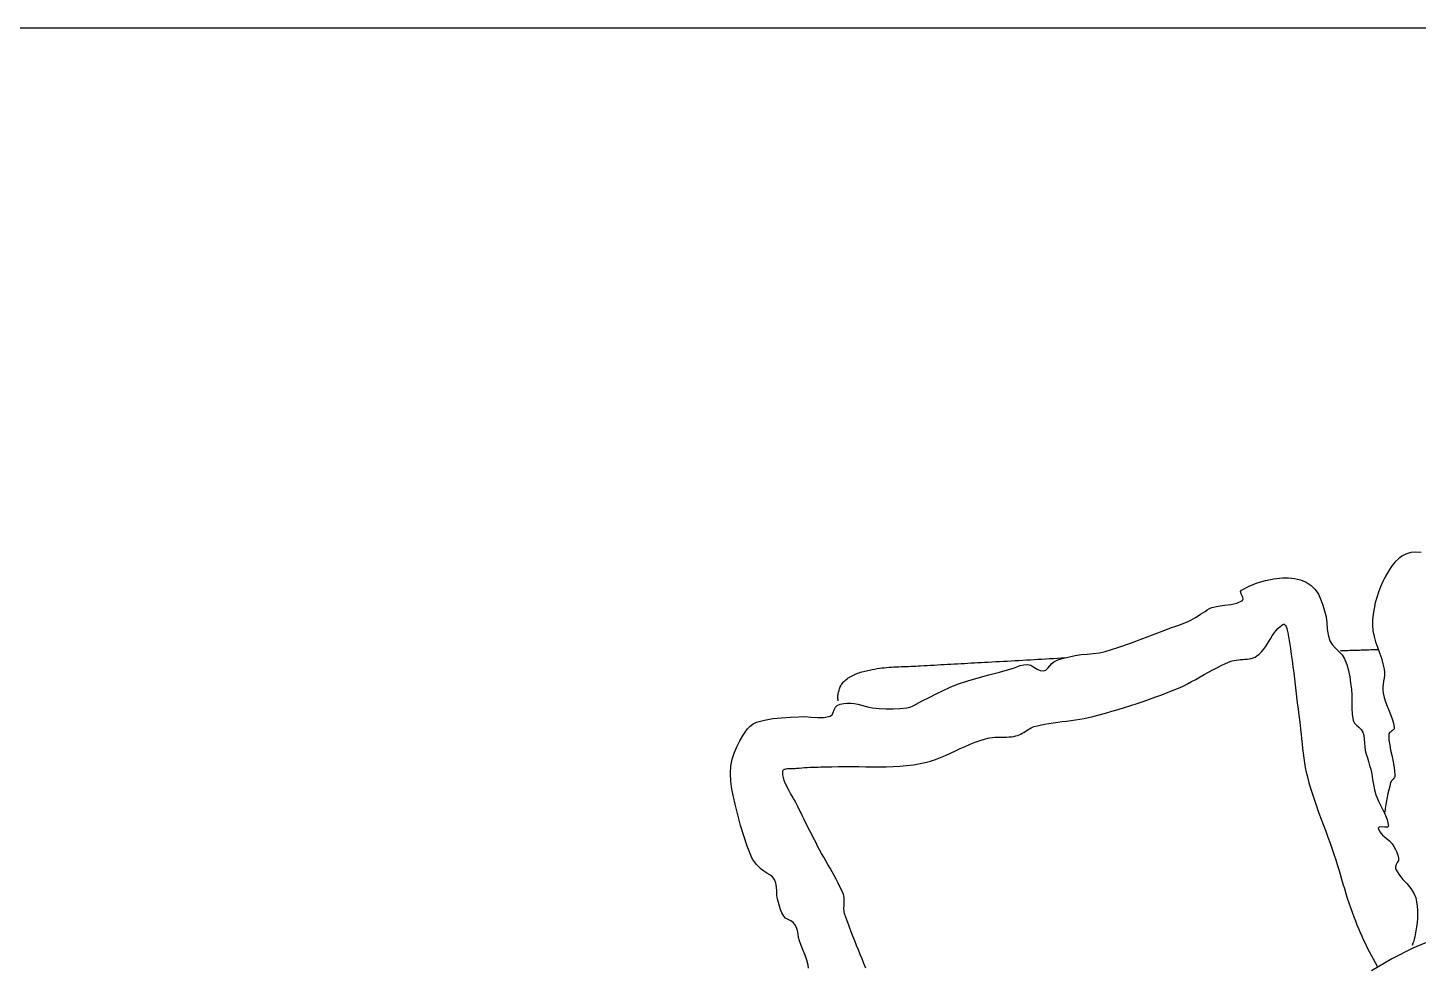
# Model space of a CAD drawing. Header units: inches. Extents: x 8.1 to 50.6, y 12.7 to 37.5.
# Drawn here: x 43.475 to 45.18, y 28.678 to 29.83 of the extents above; entities that cross this region are included whole.
import ezdxf

# ---------------------------------------------------------------- set-up
doc = ezdxf.new("R2010")
doc.units = ezdxf.units.IN
doc.header["$MEASUREMENT"] = 0
doc.layers.add('02', color=2, linetype='Continuous')
doc.layers.add('1', color=1, linetype='Continuous')

msp = doc.modelspace()

# ---------------------------------------------------------------- linework, layer by layer
at = {"layer": '02'}
for p, q in [((45.1654, 29.1846), (45.1605, 29.1821)), ((45.1714, 29.1863), (45.1654, 29.1846)), ((45.1776, 29.1869), (45.1714, 29.1863)), ((45.184, 29.1865), (45.1776, 29.1869)), ((45.1485, 29.1706), (45.1452, 29.1658)), ((45.1521, 29.1749), (45.1485, 29.1706)), ((45.1561, 29.1788), (45.1521, 29.1749)), ((45.1605, 29.1821), (45.1561, 29.1788)), ((44.9729, 29.1453), (44.9828, 29.1491)), ((44.9828, 29.1491), (44.993, 29.1521)), ((44.993, 29.1521), (45.0034, 29.1542)), ((45.0034, 29.1542), (45.0139, 29.1553)), ((45.0139, 29.1553), (45.0213, 29.1554)), ((45.0213, 29.1554), (45.0288, 29.1546)), ((45.0288, 29.1546), (45.0362, 29.1528)), ((45.0362, 29.1528), (45.0431, 29.15)), ((45.0431, 29.15), (45.0493, 29.1461)), ((45.1371, 29.1508), (45.1343, 29.1444)), ((45.1395, 29.1558), (45.1371, 29.1508)), ((45.1422, 29.1609), (45.1395, 29.1558)), ((45.1452, 29.1658), (45.1422, 29.1609)), ((44.9625, 29.1385), (44.9635, 29.1405)), ((44.9634, 29.1356), (44.9625, 29.1385)), ((44.9649, 29.1324), (44.9634, 29.1356)), ((44.9635, 29.1405), (44.9729, 29.1453)), ((44.9658, 29.1295), (44.9649, 29.1324)), ((45.0493, 29.1461), (45.0542, 29.1412)), ((45.0542, 29.1412), (45.0579, 29.1352)), ((45.0579, 29.1352), (45.0609, 29.1286)), ((45.1317, 29.138), (45.1295, 29.1314)), ((45.1343, 29.1444), (45.1317, 29.138)), ((44.9189, 29.1143), (44.9216, 29.1162)), ((44.9216, 29.1162), (44.9244, 29.1178)), ((44.9244, 29.1178), (44.9274, 29.119)), ((44.9274, 29.119), (44.9349, 29.1208)), ((44.9349, 29.1208), (44.9426, 29.1218)), ((44.9426, 29.1218), (44.9504, 29.1228)), ((44.9504, 29.1228), (44.9579, 29.1245)), ((44.9579, 29.1245), (44.9648, 29.1275)), ((44.9648, 29.1275), (44.9658, 29.1295)), ((45.0609, 29.1286), (45.0634, 29.1217)), ((45.0634, 29.1217), (45.0656, 29.1149)), ((45.0656, 29.1149), (45.0673, 29.1077)), ((45.1262, 29.1178), (45.1251, 29.111)), ((45.1277, 29.1246), (45.1262, 29.1178)), ((45.1295, 29.1314), (45.1277, 29.1246)), ((44.883, 29.0961), (44.8881, 29.0978)), ((44.8881, 29.0978), (44.8931, 29.0997)), ((44.8931, 29.0997), (44.8981, 29.1017)), ((44.8981, 29.1017), (44.9013, 29.1033)), ((44.9013, 29.1033), (44.9044, 29.1051)), ((44.9044, 29.1051), (44.9074, 29.1069)), ((44.9074, 29.1069), (44.9105, 29.1088)), ((44.9105, 29.1088), (44.9135, 29.1107)), ((44.9135, 29.1107), (44.9162, 29.1124)), ((44.9162, 29.1124), (44.9189, 29.1143)), ((45.0112, 29.0958), (45.0143, 29.098)), ((45.0143, 29.098), (45.0153, 29.0984)), ((45.0153, 29.0984), (45.0161, 29.0984)), ((45.0161, 29.0984), (45.0169, 29.0979)), ((45.0169, 29.0979), (45.0176, 29.0971)), ((45.0673, 29.1077), (45.0682, 29.1002)), ((45.0682, 29.1002), (45.0688, 29.0928)), ((45.1245, 29.1041), (45.1243, 29.0972)), ((45.1251, 29.111), (45.1245, 29.1041)), ((44.8273, 29.0754), (44.8424, 29.0811)), ((44.8424, 29.0811), (44.8576, 29.0869)), ((44.8576, 29.0869), (44.8727, 29.0926)), ((44.8727, 29.0926), (44.8778, 29.0944)), ((44.8778, 29.0944), (44.883, 29.0961)), ((44.9972, 29.0774), (44.9993, 29.0808)), ((44.9993, 29.0808), (45.0014, 29.0841)), ((45.0014, 29.0841), (45.0035, 29.0873)), ((45.0035, 29.0873), (45.0059, 29.0904)), ((45.0059, 29.0904), (45.0084, 29.0933)), ((45.0084, 29.0933), (45.0112, 29.0958)), ((45.0176, 29.0971), (45.0183, 29.0959)), ((45.0183, 29.0959), (45.0188, 29.0946)), ((45.0188, 29.0946), (45.0193, 29.0931)), ((45.0193, 29.0931), (45.0197, 29.0914)), ((45.0197, 29.0914), (45.0201, 29.0898)), ((45.0201, 29.0898), (45.0204, 29.0881)), ((45.0204, 29.0881), (45.0207, 29.0865)), ((45.0207, 29.0865), (45.0209, 29.085)), ((45.0209, 29.085), (45.0212, 29.0836)), ((45.0212, 29.0836), (45.0224, 29.0762)), ((45.0688, 29.0928), (45.0699, 29.0854)), ((45.0699, 29.0854), (45.072, 29.0783)), ((45.1243, 29.0972), (45.1249, 29.0903)), ((45.1249, 29.0903), (45.1263, 29.0835)), ((45.1263, 29.0835), (45.1282, 29.0768)), ((44.7893, 29.0635), (44.7965, 29.0651)), ((44.7965, 29.0651), (44.812, 29.0699)), ((44.812, 29.0699), (44.8273, 29.0754)), ((44.9855, 29.062), (44.9882, 29.0647)), ((44.9882, 29.0647), (44.9907, 29.0676)), ((44.9907, 29.0676), (44.993, 29.0708)), ((44.993, 29.0708), (44.9951, 29.074)), ((44.9951, 29.074), (44.9972, 29.0774)), ((45.0224, 29.0762), (45.0236, 29.0688)), ((45.0236, 29.0688), (45.0247, 29.0614)), ((45.072, 29.0783), (45.0749, 29.0735)), ((45.0749, 29.0735), (45.0789, 29.0693)), ((45.0789, 29.0693), (45.0831, 29.0652)), ((45.0831, 29.0652), (45.0871, 29.061)), ((45.0849, 29.0661), (45.0872, 29.0662)), ((45.0872, 29.0662), (45.0895, 29.0663)), ((45.0895, 29.0663), (45.0919, 29.0663)), ((45.0919, 29.0663), (45.0942, 29.0664)), ((45.0942, 29.0664), (45.0965, 29.0665)), ((45.0965, 29.0665), (45.0989, 29.0666)), ((45.0989, 29.0666), (45.1012, 29.0667)), ((45.1012, 29.0667), (45.1036, 29.0668)), ((45.1036, 29.0668), (45.1059, 29.0668)), ((45.1059, 29.0668), (45.1082, 29.0669)), ((45.1082, 29.0669), (45.1106, 29.067)), ((45.1106, 29.067), (45.1129, 29.0671)), ((45.1129, 29.0671), (45.1152, 29.0672)), ((45.1152, 29.0672), (45.1176, 29.0672)), ((45.1176, 29.0672), (45.1199, 29.0673)), ((45.1199, 29.0673), (45.1222, 29.0674)), ((45.1222, 29.0674), (45.1246, 29.0675)), ((45.1246, 29.0675), (45.1269, 29.0676)), ((45.1269, 29.0676), (45.1292, 29.0677)), ((45.1282, 29.0768), (45.1305, 29.0702)), ((45.1292, 29.0677), (45.1316, 29.0677)), ((45.1305, 29.0702), (45.1329, 29.0635)), ((44.5432, 29.0464), (44.5461, 29.0465)), ((44.5461, 29.0465), (44.5491, 29.0466)), ((44.5491, 29.0466), (44.5521, 29.0467)), ((44.5521, 29.0467), (44.5551, 29.0468)), ((44.5551, 29.0468), (44.558, 29.047)), ((44.558, 29.047), (44.561, 29.0471)), ((44.561, 29.0471), (44.564, 29.0472)), ((44.564, 29.0472), (44.5669, 29.0474)), ((44.5669, 29.0474), (44.5699, 29.0475)), ((44.5699, 29.0475), (44.574, 29.0478)), ((44.574, 29.0478), (44.5782, 29.048)), ((44.5782, 29.048), (44.5823, 29.0483)), ((44.5823, 29.0483), (44.5865, 29.0485)), ((44.5865, 29.0485), (44.5906, 29.0488)), ((44.5906, 29.0488), (44.5947, 29.049)), ((44.5947, 29.049), (44.5989, 29.0492)), ((44.5989, 29.0492), (44.603, 29.0494)), ((44.603, 29.0494), (44.6071, 29.0497)), ((44.6071, 29.0497), (44.6113, 29.0499)), ((44.6113, 29.0499), (44.6154, 29.0501)), ((44.6154, 29.0501), (44.6196, 29.0503)), ((44.6196, 29.0503), (44.6237, 29.0505)), ((44.6237, 29.0505), (44.6278, 29.0507)), ((44.6278, 29.0507), (44.632, 29.051)), ((44.632, 29.051), (44.6361, 29.0512)), ((44.6361, 29.0512), (44.6403, 29.0514)), ((44.6403, 29.0514), (44.6444, 29.0516)), ((44.6444, 29.0516), (44.6485, 29.0518)), ((44.6485, 29.0518), (44.6527, 29.0521)), ((44.6527, 29.0521), (44.6574, 29.0523)), ((44.6574, 29.0523), (44.6621, 29.0526)), ((44.6621, 29.0526), (44.6668, 29.0528)), ((44.6668, 29.0528), (44.6715, 29.0531)), ((44.6715, 29.0531), (44.6763, 29.0534)), ((44.6763, 29.0534), (44.681, 29.0536)), ((44.681, 29.0536), (44.6857, 29.0539)), ((44.6857, 29.0539), (44.6904, 29.0542)), ((44.688, 29.0463), (44.6923, 29.0478)), ((44.6904, 29.0542), (44.6951, 29.0544)), ((44.6923, 29.0478), (44.6966, 29.0489)), ((44.6951, 29.0544), (44.6998, 29.0547)), ((44.6966, 29.0489), (44.701, 29.0492)), ((44.6998, 29.0547), (44.7046, 29.055)), ((44.701, 29.0492), (44.7051, 29.0482)), ((44.7046, 29.055), (44.7093, 29.0552)), ((44.7051, 29.0482), (44.709, 29.046)), ((44.7093, 29.0552), (44.714, 29.0555)), ((44.714, 29.0555), (44.7187, 29.0558)), ((44.7187, 29.0558), (44.7234, 29.056)), ((44.7234, 29.056), (44.7281, 29.0563)), ((44.7262, 29.0447), (44.7285, 29.0476)), ((44.7281, 29.0563), (44.7329, 29.0566)), ((44.7285, 29.0476), (44.7308, 29.0504)), ((44.7308, 29.0504), (44.7336, 29.0525)), ((44.7329, 29.0566), (44.7376, 29.0568)), ((44.7336, 29.0525), (44.7385, 29.0547)), ((44.7376, 29.0568), (44.7423, 29.0571)), ((44.7385, 29.0547), (44.7436, 29.0564)), ((44.7423, 29.0571), (44.747, 29.0574)), ((44.7436, 29.0564), (44.7489, 29.0579)), ((44.7489, 29.0579), (44.7542, 29.0591)), ((44.7542, 29.0591), (44.7595, 29.0602)), ((44.7595, 29.0602), (44.7669, 29.0613)), ((44.7669, 29.0613), (44.7744, 29.062)), ((44.7744, 29.062), (44.7818, 29.0626)), ((44.7818, 29.0626), (44.7893, 29.0635)), ((44.9335, 29.0452), (44.9388, 29.0479)), ((44.9388, 29.0479), (44.9441, 29.0504)), ((44.9441, 29.0504), (44.9496, 29.0528)), ((44.9496, 29.0528), (44.952, 29.0536)), ((44.952, 29.0536), (44.9545, 29.0542)), ((44.9545, 29.0542), (44.9571, 29.0546)), ((44.9571, 29.0546), (44.9598, 29.0549)), ((44.9598, 29.0549), (44.9625, 29.0551)), ((44.9625, 29.0551), (44.9652, 29.0553)), ((44.9652, 29.0553), (44.9678, 29.0555)), ((44.9678, 29.0555), (44.9705, 29.0557)), ((44.9705, 29.0557), (44.9731, 29.056)), ((44.9731, 29.056), (44.9756, 29.0566)), ((44.9756, 29.0566), (44.978, 29.0573)), ((44.978, 29.0573), (44.9804, 29.0583)), ((44.9804, 29.0583), (44.9826, 29.0596)), ((44.9826, 29.0596), (44.9855, 29.062)), ((45.0247, 29.0614), (45.0257, 29.054)), ((45.0257, 29.054), (45.0267, 29.0466)), ((45.0267, 29.0466), (45.0277, 29.0391)), ((45.0871, 29.061), (45.0901, 29.0562)), ((45.0901, 29.0562), (45.0929, 29.049)), ((45.0929, 29.049), (45.0949, 29.0416)), ((45.1329, 29.0635), (45.1353, 29.0569)), ((45.1353, 29.0569), (45.1372, 29.0501)), ((45.1372, 29.0501), (45.1387, 29.0433)), ((44.4769, 29.0292), (44.4783, 29.0304)), ((44.4783, 29.0304), (44.4797, 29.0315)), ((44.4797, 29.0315), (44.4812, 29.0326)), ((44.4812, 29.0326), (44.4827, 29.0336)), ((44.4827, 29.0336), (44.4843, 29.0345)), ((44.4843, 29.0345), (44.4859, 29.0354)), ((44.4859, 29.0354), (44.4875, 29.0362)), ((44.4875, 29.0362), (44.4892, 29.037)), ((44.4892, 29.037), (44.4909, 29.0377)), ((44.4909, 29.0377), (44.4927, 29.0384)), ((44.4927, 29.0384), (44.4945, 29.039)), ((44.4945, 29.039), (44.4962, 29.0396)), ((44.4962, 29.0396), (44.498, 29.0401)), ((44.498, 29.0401), (44.4998, 29.0406)), ((44.4998, 29.0406), (44.5017, 29.0411)), ((44.5017, 29.0411), (44.5035, 29.0415)), ((44.5035, 29.0415), (44.5053, 29.0419)), ((44.5053, 29.0419), (44.5071, 29.0423)), ((44.5071, 29.0423), (44.5089, 29.0427)), ((44.5089, 29.0427), (44.5107, 29.0431)), ((44.5107, 29.0431), (44.5136, 29.0436)), ((44.5136, 29.0436), (44.5166, 29.0441)), ((44.5166, 29.0441), (44.5195, 29.0445)), ((44.5195, 29.0445), (44.5224, 29.0449)), ((44.5224, 29.0449), (44.5254, 29.0452)), ((44.5254, 29.0452), (44.5283, 29.0455)), ((44.5283, 29.0455), (44.5313, 29.0457)), ((44.5313, 29.0457), (44.5343, 29.0459)), ((44.5343, 29.0459), (44.5372, 29.0461)), ((44.5372, 29.0461), (44.5402, 29.0463)), ((44.5402, 29.0463), (44.5432, 29.0464)), ((44.6278, 29.0292), (44.6407, 29.0329)), ((44.6407, 29.0329), (44.6536, 29.0363)), ((44.6536, 29.0363), (44.6666, 29.0397)), ((44.6666, 29.0397), (44.6795, 29.0432)), ((44.6795, 29.0432), (44.6838, 29.0446)), ((44.6838, 29.0446), (44.688, 29.0463)), ((44.709, 29.046), (44.7128, 29.0436)), ((44.7128, 29.0436), (44.7167, 29.0417)), ((44.7167, 29.0417), (44.7208, 29.0412)), ((44.7208, 29.0412), (44.7238, 29.0423)), ((44.7238, 29.0423), (44.7262, 29.0447)), ((44.9024, 29.0281), (44.9076, 29.0309)), ((44.9076, 29.0309), (44.9128, 29.0338)), ((44.9128, 29.0338), (44.9179, 29.0367)), ((44.9179, 29.0367), (44.9231, 29.0396)), ((44.9231, 29.0396), (44.9283, 29.0425)), ((44.9283, 29.0425), (44.9335, 29.0452)), ((45.0277, 29.0391), (45.0286, 29.0317)), ((45.0286, 29.0317), (45.0295, 29.0242)), ((45.0949, 29.0416), (45.0964, 29.034)), ((45.0964, 29.034), (45.0975, 29.0264)), ((45.1385, 29.0324), (45.138, 29.0287)), ((45.1389, 29.036), (45.1385, 29.0324)), ((45.1387, 29.0433), (45.139, 29.0397)), ((45.139, 29.0397), (45.1389, 29.036)), ((44.4687, 29.0124), (44.4689, 29.0137)), ((44.4689, 29.0137), (44.4692, 29.0151)), ((44.4692, 29.0151), (44.4695, 29.0164)), ((44.4695, 29.0164), (44.4699, 29.0178)), ((44.4699, 29.0178), (44.4703, 29.0191)), ((44.4703, 29.0191), (44.4709, 29.0204)), ((44.4709, 29.0204), (44.4714, 29.0216)), ((44.4714, 29.0216), (44.4721, 29.0228)), ((44.4721, 29.0228), (44.4727, 29.024)), ((44.4727, 29.024), (44.4735, 29.0252)), ((44.4735, 29.0252), (44.4743, 29.0263)), ((44.4743, 29.0263), (44.4751, 29.0273)), ((44.4751, 29.0273), (44.476, 29.0283)), ((44.476, 29.0283), (44.4769, 29.0292)), ((44.5806, 29.0086), (44.5891, 29.013)), ((44.5891, 29.013), (44.5976, 29.0174)), ((44.5976, 29.0174), (44.6063, 29.0214)), ((44.6063, 29.0214), (44.6152, 29.025)), ((44.6152, 29.025), (44.6278, 29.0292)), ((44.866, 29.0121), (44.8736, 29.015)), ((44.8736, 29.015), (44.8811, 29.0179)), ((44.8811, 29.0179), (44.8865, 29.0202)), ((44.8865, 29.0202), (44.8919, 29.0227)), ((44.8919, 29.0227), (44.8972, 29.0254)), ((44.8972, 29.0254), (44.9024, 29.0281)), ((45.0295, 29.0242), (45.0303, 29.0168)), ((45.0303, 29.0168), (45.0312, 29.0093)), ((45.0975, 29.0264), (45.0986, 29.0187)), ((45.0986, 29.0187), (45.0991, 29.0111)), ((45.1371, 29.0214), (45.137, 29.0177)), ((45.137, 29.0177), (45.1374, 29.0141)), ((45.1375, 29.025), (45.1371, 29.0214)), ((45.1374, 29.0141), (45.1386, 29.0087)), ((45.138, 29.0287), (45.1375, 29.025)), ((44.464, 28.9935), (44.4654, 28.9966)), ((44.4654, 28.9966), (44.4676, 28.9988)), ((44.4676, 28.9988), (44.4715, 29.0004)), ((44.4685, 29.0097), (44.4686, 29.011)), ((44.4685, 29.0083), (44.4685, 29.0097)), ((44.4686, 29.007), (44.4685, 29.0083)), ((44.4686, 29.011), (44.4687, 29.0124)), ((44.4687, 29.0057), (44.4686, 29.007)), ((44.469, 29.0044), (44.4687, 29.0057)), ((44.4715, 29.0004), (44.4757, 29.0013)), ((44.4757, 29.0013), (44.48, 29.0016)), ((44.48, 29.0016), (44.4843, 29.0016)), ((44.4843, 29.0016), (44.4886, 29.0013)), ((44.4886, 29.0013), (44.4931, 29.0006)), ((44.4931, 29.0006), (44.4976, 28.9994)), ((44.4976, 28.9994), (44.502, 28.9979)), ((44.502, 28.9979), (44.5064, 28.9966)), ((44.5064, 28.9966), (44.5109, 28.9959)), ((44.5109, 28.9959), (44.5193, 28.9952)), ((44.5447, 28.995), (44.5531, 28.9959)), ((44.5531, 28.9959), (44.5571, 28.9969)), ((44.5571, 28.9969), (44.5609, 28.9984)), ((44.5609, 28.9984), (44.5646, 29.0004)), ((44.5646, 29.0004), (44.5683, 29.0025)), ((44.5683, 29.0025), (44.572, 29.0044)), ((44.572, 29.0044), (44.5806, 29.0086)), ((44.8125, 28.9941), (44.8202, 28.9964)), ((44.8202, 28.9964), (44.8279, 28.9988)), ((44.8279, 28.9988), (44.8356, 29.0013)), ((44.8356, 29.0013), (44.8432, 29.0039)), ((44.8432, 29.0039), (44.8509, 29.0066)), ((44.8509, 29.0066), (44.8585, 29.0093)), ((44.8585, 29.0093), (44.866, 29.0121)), ((45.0312, 29.0093), (45.0321, 29.0019)), ((45.0321, 29.0019), (45.0331, 28.9944)), ((45.0991, 29.0034), (45.0989, 28.9957)), ((45.0989, 28.9957), (45.0992, 28.9881)), ((45.0991, 29.0111), (45.0991, 29.0034)), ((45.1386, 29.0087), (45.1403, 29.0034)), ((45.1403, 29.0034), (45.1423, 28.9982)), ((45.1423, 28.9982), (45.1444, 28.993)), ((44.3646, 28.9764), (44.3686, 28.9783)), ((44.3686, 28.9783), (44.3786, 28.981)), ((44.3786, 28.981), (44.3889, 28.9827)), ((44.3889, 28.9827), (44.3993, 28.9837)), ((44.3993, 28.9837), (44.4098, 28.9844)), ((44.4098, 28.9844), (44.4202, 28.9851)), ((44.4202, 28.9851), (44.428, 28.9852)), ((44.428, 28.9852), (44.4358, 28.9847)), ((44.4358, 28.9847), (44.4436, 28.9841)), ((44.4436, 28.9841), (44.4513, 28.9842)), ((44.4513, 28.9842), (44.4589, 28.9856)), ((44.4589, 28.9856), (44.4613, 28.9873)), ((44.4613, 28.9873), (44.4628, 28.9901)), ((44.4628, 28.9901), (44.464, 28.9935)), ((44.5193, 28.9952), (44.5278, 28.9948)), ((44.5278, 28.9948), (44.5362, 28.9947)), ((44.5362, 28.9947), (44.5447, 28.995)), ((44.7328, 28.9777), (44.7382, 28.9784)), ((44.7382, 28.9784), (44.7437, 28.9791)), ((44.7437, 28.9791), (44.7491, 28.9798)), ((44.7491, 28.9798), (44.7546, 28.9805)), ((44.7546, 28.9805), (44.76, 28.9812)), ((44.76, 28.9812), (44.7654, 28.982)), ((44.7654, 28.982), (44.7708, 28.983)), ((44.7708, 28.983), (44.7761, 28.9841)), ((44.7761, 28.9841), (44.7814, 28.9854)), ((44.7814, 28.9854), (44.7892, 28.9874)), ((44.7892, 28.9874), (44.797, 28.9896)), ((44.797, 28.9896), (44.8047, 28.9918)), ((44.8047, 28.9918), (44.8125, 28.9941)), ((45.0331, 28.9944), (45.0341, 28.987)), ((45.0341, 28.987), (45.0348, 28.9812)), ((45.0348, 28.9812), (45.0355, 28.9753)), ((45.0992, 28.9881), (45.1005, 28.9806)), ((45.1005, 28.9806), (45.1021, 28.9773)), ((45.1444, 28.993), (45.1465, 28.9878)), ((45.1465, 28.9878), (45.1484, 28.9825)), ((45.1484, 28.9825), (45.1499, 28.9772)), ((44.3484, 28.9553), (44.3524, 28.9624)), ((44.3524, 28.9624), (44.3549, 28.9663)), ((44.3549, 28.9663), (44.3577, 28.9701)), ((44.3577, 28.9701), (44.3609, 28.9736)), ((44.3609, 28.9736), (44.3646, 28.9764)), ((44.6842, 28.9609), (44.687, 28.9615)), ((44.687, 28.9615), (44.689, 28.9621)), ((44.689, 28.9621), (44.691, 28.9628)), ((44.691, 28.9628), (44.6928, 28.9637)), ((44.6928, 28.9637), (44.6947, 28.9648)), ((44.6947, 28.9648), (44.6965, 28.9658)), ((44.6965, 28.9658), (44.6983, 28.967)), ((44.6983, 28.967), (44.7001, 28.9681)), ((44.7001, 28.9681), (44.7019, 28.9692)), ((44.7019, 28.9692), (44.7037, 28.9703)), ((44.7037, 28.9703), (44.7056, 28.9713)), ((44.7056, 28.9713), (44.7074, 28.9722)), ((44.7074, 28.9722), (44.7094, 28.973)), ((44.7094, 28.973), (44.7114, 28.9736)), ((44.7114, 28.9736), (44.7167, 28.9749)), ((44.7167, 28.9749), (44.722, 28.9759)), ((44.722, 28.9759), (44.7274, 28.9769)), ((44.7274, 28.9769), (44.7328, 28.9777)), ((45.0355, 28.9753), (45.0361, 28.9695)), ((45.0361, 28.9695), (45.0367, 28.9636)), ((45.0367, 28.9636), (45.0373, 28.9578)), ((45.1021, 28.9773), (45.1047, 28.9746)), ((45.1047, 28.9746), (45.1077, 28.9721)), ((45.1077, 28.9721), (45.1104, 28.9694)), ((45.1104, 28.9694), (45.1124, 28.9663)), ((45.1124, 28.9663), (45.1137, 28.962)), ((45.1137, 28.962), (45.1143, 28.9575)), ((45.1445, 28.9639), (45.1442, 28.9626)), ((45.1442, 28.9626), (45.1445, 28.9563)), ((45.1453, 28.9651), (45.1445, 28.9639)), ((45.1464, 28.9661), (45.1453, 28.9651)), ((45.1477, 28.9672), (45.1464, 28.9661)), ((45.149, 28.9682), (45.1477, 28.9672)), ((45.1501, 28.9693), (45.149, 28.9682)), ((45.1499, 28.9772), (45.151, 28.9718)), ((45.1508, 28.9704), (45.1501, 28.9693)), ((45.151, 28.9718), (45.1508, 28.9704)), ((44.3413, 28.9405), (44.3446, 28.948)), ((44.3446, 28.948), (44.3484, 28.9553)), ((44.6126, 28.9431), (44.6187, 28.9459)), ((44.6187, 28.9459), (44.6247, 28.9486)), ((44.6247, 28.9486), (44.6308, 28.9513)), ((44.6308, 28.9513), (44.637, 28.9538)), ((44.637, 28.9538), (44.6432, 28.956)), ((44.6432, 28.956), (44.6494, 28.958)), ((44.6494, 28.958), (44.6523, 28.9587)), ((44.6523, 28.9587), (44.6551, 28.9592)), ((44.6551, 28.9592), (44.658, 28.9596)), ((44.658, 28.9596), (44.6609, 28.9598)), ((44.6609, 28.9598), (44.6638, 28.9599)), ((44.6638, 28.9599), (44.6667, 28.9599)), ((44.6667, 28.9599), (44.6697, 28.9599)), ((44.6697, 28.9599), (44.6726, 28.9599)), ((44.6726, 28.9599), (44.6755, 28.96)), ((44.6755, 28.96), (44.6784, 28.9602)), ((44.6784, 28.9602), (44.6813, 28.9604)), ((44.6813, 28.9604), (44.6842, 28.9609)), ((45.0373, 28.9578), (45.0379, 28.9519)), ((45.0379, 28.9519), (45.0385, 28.9461)), ((45.0385, 28.9461), (45.0392, 28.9402)), ((45.1143, 28.9575), (45.1146, 28.9529)), ((45.1146, 28.9529), (45.1148, 28.9483)), ((45.1148, 28.9483), (45.1155, 28.9438)), ((45.1445, 28.9563), (45.1454, 28.9501)), ((45.1454, 28.9501), (45.1465, 28.9439)), ((44.3373, 28.9248), (44.3388, 28.9328)), ((44.3388, 28.9328), (44.3413, 28.9405)), ((44.5611, 28.9261), (44.5693, 28.9275)), ((44.5693, 28.9275), (44.5757, 28.9288)), ((44.5757, 28.9288), (44.5821, 28.9306)), ((44.5821, 28.9306), (44.5883, 28.9327)), ((44.5883, 28.9327), (44.5944, 28.9351)), ((44.5944, 28.9351), (44.6005, 28.9376)), ((44.6005, 28.9376), (44.6066, 28.9403)), ((44.6066, 28.9403), (44.6126, 28.9431)), ((45.0392, 28.9402), (45.04, 28.9344)), ((45.04, 28.9344), (45.0409, 28.9286)), ((45.0409, 28.9286), (45.0419, 28.9228)), ((45.1155, 28.9438), (45.1166, 28.9391)), ((45.1166, 28.9391), (45.118, 28.9346)), ((45.118, 28.9346), (45.1194, 28.93)), ((45.1194, 28.93), (45.1208, 28.9254)), ((45.1465, 28.9439), (45.1479, 28.9378)), ((45.1479, 28.9378), (45.1492, 28.9316)), ((45.1492, 28.9316), (45.1504, 28.9254)), ((44.3368, 28.9154), (44.3373, 28.9248)), ((44.3373, 28.9059), (44.3368, 28.9154)), ((44.4008, 28.9173), (44.4009, 28.9185)), ((44.4011, 28.9138), (44.4008, 28.9173)), ((44.4009, 28.9185), (44.4014, 28.9195)), ((44.4017, 28.9104), (44.4011, 28.9138)), ((44.4014, 28.9195), (44.4023, 28.9202)), ((44.4027, 28.907), (44.4017, 28.9104)), ((44.4023, 28.9202), (44.4034, 28.9208)), ((44.4034, 28.9208), (44.4047, 28.9212)), ((44.4047, 28.9212), (44.4062, 28.9214)), ((44.4062, 28.9214), (44.4078, 28.9216)), ((44.4078, 28.9216), (44.4095, 28.9216)), ((44.4095, 28.9216), (44.4113, 28.9216)), ((44.4113, 28.9216), (44.413, 28.9216)), ((44.413, 28.9216), (44.4147, 28.9216)), ((44.4147, 28.9216), (44.4163, 28.9217)), ((44.4163, 28.9217), (44.4177, 28.9218)), ((44.4177, 28.9218), (44.421, 28.9221)), ((44.421, 28.9221), (44.4244, 28.9224)), ((44.4244, 28.9224), (44.4277, 28.9226)), ((44.4277, 28.9226), (44.431, 28.9228)), ((44.431, 28.9228), (44.4343, 28.923)), ((44.4343, 28.923), (44.4376, 28.9231)), ((44.4376, 28.9231), (44.4409, 28.9232)), ((44.4409, 28.9232), (44.4443, 28.9233)), ((44.4443, 28.9233), (44.4476, 28.9234)), ((44.4476, 28.9234), (44.4509, 28.9235)), ((44.4509, 28.9235), (44.4542, 28.9236)), ((44.4542, 28.9236), (44.4576, 28.9237)), ((44.4576, 28.9237), (44.4609, 28.9238)), ((44.4609, 28.9238), (44.4692, 28.924)), ((44.4692, 28.924), (44.4776, 28.9241)), ((44.4776, 28.9241), (44.486, 28.9241)), ((44.486, 28.9241), (44.4944, 28.924)), ((44.4944, 28.924), (44.5027, 28.9238)), ((44.5027, 28.9238), (44.5111, 28.9237)), ((44.5111, 28.9237), (44.5195, 28.9237)), ((44.5195, 28.9237), (44.5279, 28.9238)), ((44.5279, 28.9238), (44.5362, 28.924)), ((44.5362, 28.924), (44.5445, 28.9245)), ((44.5445, 28.9245), (44.5528, 28.9252)), ((44.5528, 28.9252), (44.5611, 28.9261)), ((45.0419, 28.9228), (45.0431, 28.9171)), ((45.0431, 28.9171), (45.0444, 28.9114)), ((45.0444, 28.9114), (45.0464, 28.9038)), ((45.1208, 28.9254), (45.1221, 28.9208)), ((45.1221, 28.9208), (45.1234, 28.9145)), ((45.1234, 28.9145), (45.1244, 28.9082)), ((45.1504, 28.9254), (45.1514, 28.9192)), ((45.1513, 28.9107), (45.1505, 28.9096)), ((45.1518, 28.9118), (45.1513, 28.9107)), ((45.1514, 28.9192), (45.1519, 28.913)), ((45.1519, 28.913), (45.1518, 28.9118)), ((44.3386, 28.8964), (44.3373, 28.9059)), ((44.3404, 28.887), (44.3386, 28.8964)), ((44.4039, 28.9037), (44.4027, 28.907)), ((44.4053, 28.9005), (44.4039, 28.9037)), ((44.407, 28.8972), (44.4053, 28.9005)), ((44.4087, 28.8941), (44.407, 28.8972)), ((44.4105, 28.8909), (44.4087, 28.8941)), ((45.0464, 28.9038), (45.0486, 28.8963)), ((45.0486, 28.8963), (45.051, 28.8889)), ((45.1244, 28.9082), (45.1255, 28.9018)), ((45.1255, 28.9018), (45.1267, 28.8955)), ((45.1267, 28.8955), (45.1284, 28.8893)), ((45.1443, 28.8954), (45.1433, 28.8908)), ((45.1454, 28.8999), (45.1443, 28.8954)), ((45.1466, 28.9043), (45.1454, 28.8999)), ((45.1471, 28.9055), (45.1466, 28.9043)), ((45.1478, 28.9066), (45.1471, 28.9055)), ((45.1487, 28.9076), (45.1478, 28.9066)), ((45.1496, 28.9086), (45.1487, 28.9076)), ((45.1505, 28.9096), (45.1496, 28.9086)), ((44.3424, 28.8777), (44.3404, 28.887)), ((44.3456, 28.8647), (44.3424, 28.8777)), ((44.4124, 28.8877), (44.4105, 28.8909)), ((44.4142, 28.8846), (44.4124, 28.8877)), ((44.416, 28.8814), (44.4142, 28.8846)), ((44.4178, 28.8783), (44.416, 28.8814)), ((44.4194, 28.8751), (44.4178, 28.8783)), ((45.051, 28.8889), (45.0535, 28.8815)), ((45.0535, 28.8815), (45.056, 28.8741)), ((45.1284, 28.8893), (45.1315, 28.8816)), ((45.1315, 28.8816), (45.1353, 28.8741)), ((45.1407, 28.8772), (45.14, 28.8726)), ((45.1415, 28.8817), (45.1407, 28.8772)), ((45.1423, 28.8863), (45.1415, 28.8817)), ((45.1433, 28.8908), (45.1423, 28.8863)), ((44.3491, 28.8518), (44.3456, 28.8647)), ((44.4212, 28.8713), (44.4194, 28.8751)), ((44.423, 28.8675), (44.4212, 28.8713)), ((44.4248, 28.8638), (44.423, 28.8675)), ((44.4266, 28.86), (44.4248, 28.8638)), ((44.4285, 28.8563), (44.4266, 28.86)), ((45.056, 28.8741), (45.0587, 28.8667)), ((45.0587, 28.8667), (45.0614, 28.8594)), ((45.0614, 28.8594), (45.0641, 28.8521)), ((45.1353, 28.8741), (45.1392, 28.8666)), ((45.1392, 28.8666), (45.1423, 28.859)), ((45.14, 28.8726), (45.1394, 28.868)), ((45.1423, 28.859), (45.1439, 28.851)), ((44.353, 28.839), (44.3491, 28.8518)), ((44.4304, 28.8525), (44.4285, 28.8563)), ((44.4322, 28.8488), (44.4304, 28.8525)), ((44.4341, 28.845), (44.4322, 28.8488)), ((44.436, 28.8413), (44.4341, 28.845)), ((45.0641, 28.8521), (45.0669, 28.8447)), ((45.0669, 28.8447), (45.0696, 28.8374)), ((45.1324, 28.8497), (45.1314, 28.8482)), ((45.1314, 28.8482), (45.1334, 28.8437)), ((45.1355, 28.8498), (45.1324, 28.8497)), ((45.1334, 28.8437), (45.1367, 28.8399)), ((45.1394, 28.8494), (45.1355, 28.8498)), ((45.1426, 28.8495), (45.1394, 28.8494)), ((45.1439, 28.851), (45.1426, 28.8495)), ((44.3573, 28.8264), (44.353, 28.839)), ((44.3621, 28.8139), (44.3573, 28.8264)), ((44.4379, 28.8376), (44.436, 28.8413)), ((44.4398, 28.8339), (44.4379, 28.8376)), ((44.4417, 28.8302), (44.4398, 28.8339)), ((44.4437, 28.8264), (44.4417, 28.8302)), ((44.4461, 28.8218), (44.4437, 28.8264)), ((45.0696, 28.8374), (45.0723, 28.83)), ((45.0723, 28.83), (45.0749, 28.8226)), ((45.1367, 28.8399), (45.1408, 28.8364)), ((45.1408, 28.8364), (45.145, 28.8329)), ((45.145, 28.8329), (45.1484, 28.829)), ((45.1484, 28.829), (45.1505, 28.8258)), ((45.1505, 28.8258), (45.1525, 28.8224)), ((44.3639, 28.8103), (44.3621, 28.8139)), ((44.3662, 28.807), (44.3639, 28.8103)), ((44.4486, 28.8173), (44.4461, 28.8218)), ((44.4511, 28.8128), (44.4486, 28.8173)), ((44.4537, 28.8083), (44.4511, 28.8128)), ((44.4563, 28.8038), (44.4537, 28.8083)), ((45.0749, 28.8226), (45.0774, 28.8152)), ((45.0774, 28.8152), (45.0793, 28.8094)), ((45.0793, 28.8094), (45.0811, 28.8036)), ((45.1525, 28.8224), (45.1542, 28.819)), ((45.1542, 28.819), (45.1556, 28.8154)), ((45.1561, 28.8089), (45.1548, 28.8063)), ((45.1556, 28.8154), (45.1564, 28.8116)), ((45.1564, 28.8116), (45.1561, 28.8089)), ((44.3688, 28.8039), (44.3662, 28.807)), ((44.3716, 28.801), (44.3688, 28.8039)), ((44.3745, 28.7981), (44.3716, 28.801)), ((44.3778, 28.7955), (44.3745, 28.7981)), ((44.3815, 28.7933), (44.3778, 28.7955)), ((44.3851, 28.7911), (44.3815, 28.7933)), ((44.3884, 28.7886), (44.3851, 28.7911)), ((44.4589, 28.7993), (44.4563, 28.8038)), ((44.4615, 28.7948), (44.4589, 28.7993)), ((44.464, 28.7902), (44.4615, 28.7948)), ((45.0811, 28.8036), (45.0829, 28.7977)), ((45.0829, 28.7977), (45.0846, 28.7919)), ((45.0846, 28.7919), (45.0864, 28.786)), ((45.1534, 28.8036), (45.1524, 28.801)), ((45.1524, 28.801), (45.1527, 28.7985)), ((45.1527, 28.7985), (45.1565, 28.7919)), ((45.1548, 28.8063), (45.1534, 28.8036)), ((45.1565, 28.7919), (45.1613, 28.786)), ((44.3909, 28.7855), (44.3884, 28.7886)), ((44.3926, 28.781), (44.3909, 28.7855)), ((44.3933, 28.7762), (44.3926, 28.781)), ((44.3935, 28.7712), (44.3933, 28.7762)), ((44.4665, 28.7857), (44.464, 28.7902)), ((44.4688, 28.781), (44.4665, 28.7857)), ((44.4711, 28.7764), (44.4688, 28.781)), ((44.4732, 28.7717), (44.4711, 28.7764)), ((45.0864, 28.786), (45.0881, 28.7801)), ((45.0881, 28.7801), (45.0898, 28.7743)), ((45.0898, 28.7743), (45.0916, 28.7684)), ((45.1613, 28.786), (45.1666, 28.7803)), ((45.1666, 28.7803), (45.1715, 28.7744)), ((45.1715, 28.7744), (45.1755, 28.7679)), ((44.3938, 28.7663), (44.3935, 28.7712)), ((44.3945, 28.7614), (44.3938, 28.7663)), ((44.3956, 28.7571), (44.3945, 28.7614)), ((44.3967, 28.7527), (44.3956, 28.7571)), ((44.4753, 28.7669), (44.4732, 28.7717)), ((44.4758, 28.7652), (44.4753, 28.7669)), ((44.4762, 28.7635), (44.4758, 28.7652)), ((44.4764, 28.7618), (44.4762, 28.7635)), ((44.4763, 28.7564), (44.4764, 28.7582)), ((44.4764, 28.76), (44.4764, 28.7618)), ((44.4764, 28.7582), (44.4764, 28.76)), ((45.0916, 28.7684), (45.0934, 28.7626)), ((45.0934, 28.7626), (45.0953, 28.7567)), ((45.0953, 28.7567), (45.0972, 28.7509)), ((45.1755, 28.7679), (45.1774, 28.7631)), ((45.1774, 28.7631), (45.1785, 28.758)), ((45.1785, 28.758), (45.1792, 28.7528)), ((44.3981, 28.7485), (44.3967, 28.7527)), ((44.3998, 28.7444), (44.3981, 28.7485)), ((44.4021, 28.7405), (44.3998, 28.7444)), ((44.4044, 28.7381), (44.4021, 28.7405)), ((44.476, 28.7509), (44.4761, 28.7527)), ((44.476, 28.7491), (44.476, 28.7509)), ((44.4761, 28.7473), (44.476, 28.7491)), ((44.4761, 28.7527), (44.4762, 28.7546)), ((44.4764, 28.7456), (44.4761, 28.7473)), ((44.4762, 28.7546), (44.4763, 28.7564)), ((44.4768, 28.7438), (44.4764, 28.7456)), ((44.4786, 28.7381), (44.4768, 28.7438)), ((45.0972, 28.7509), (45.0992, 28.7452)), ((45.0992, 28.7452), (45.1014, 28.7395)), ((45.1792, 28.7528), (45.1795, 28.7476)), ((45.1795, 28.7476), (45.1797, 28.7424)), ((45.1797, 28.7424), (45.1796, 28.7374)), ((44.4074, 28.7363), (44.4044, 28.7381)), ((44.4106, 28.7346), (44.4074, 28.7363)), ((44.4136, 28.7328), (44.4106, 28.7346)), ((44.4159, 28.7303), (44.4136, 28.7328)), ((44.4177, 28.7266), (44.4159, 28.7303)), ((44.4188, 28.7227), (44.4177, 28.7266)), ((44.4196, 28.7185), (44.4188, 28.7227)), ((44.4806, 28.7325), (44.4786, 28.7381)), ((44.4826, 28.7269), (44.4806, 28.7325)), ((44.4848, 28.7213), (44.4826, 28.7269)), ((45.1014, 28.7395), (45.1033, 28.7347)), ((45.1033, 28.7347), (45.1052, 28.7299)), ((45.1052, 28.7299), (45.1072, 28.7251)), ((45.1072, 28.7251), (45.1092, 28.7204)), ((45.1776, 28.7226), (45.1768, 28.7177)), ((45.1785, 28.7275), (45.1776, 28.7226)), ((45.1791, 28.7325), (45.1785, 28.7275)), ((45.1796, 28.7374), (45.1791, 28.7325)), ((44.4203, 28.7144), (44.4196, 28.7185)), ((44.4214, 28.7103), (44.4203, 28.7144)), ((44.4236, 28.7044), (44.4214, 28.7103)), ((44.487, 28.7157), (44.4848, 28.7213)), ((44.4892, 28.7101), (44.487, 28.7157)), ((44.4915, 28.7046), (44.4892, 28.7101)), ((45.1092, 28.7204), (45.1113, 28.7157)), ((45.1113, 28.7157), (45.1135, 28.711)), ((45.1135, 28.711), (45.1157, 28.7063)), ((45.1157, 28.7063), (45.1179, 28.7017)), ((45.174, 28.7071), (45.1731, 28.7045)), ((45.2004, 28.7124), (45.174, 28.701)), ((45.1749, 28.7097), (45.174, 28.7071)), ((45.1756, 28.7123), (45.1749, 28.7097)), ((45.1762, 28.715), (45.1756, 28.7123)), ((45.1768, 28.7177), (45.1762, 28.715)), ((44.426, 28.6985), (44.4236, 28.7044)), ((44.4285, 28.6926), (44.426, 28.6985)), ((44.4306, 28.6866), (44.4285, 28.6926)), ((44.4938, 28.6991), (44.4915, 28.7046)), ((44.496, 28.6935), (44.4938, 28.6991)), ((44.4983, 28.688), (44.496, 28.6935)), ((45.1179, 28.7017), (45.1202, 28.6971)), ((45.1202, 28.6971), (45.1226, 28.6925)), ((45.1226, 28.6925), (45.125, 28.6879)), ((45.174, 28.701), (45.1482, 28.6879)), ((44.4321, 28.6805), (44.4306, 28.6866)), ((44.4324, 28.6767), (44.4321, 28.6805)), ((44.5005, 28.6824), (44.4983, 28.688)), ((44.5026, 28.6768), (44.5005, 28.6824)), ((45.1482, 28.6879), (45.123, 28.6735)), ((45.125, 28.6879), (45.1275, 28.6834)), ((45.1275, 28.6834), (45.13, 28.6789))]:
    msp.add_line(p, q, dxfattribs=at)
at = {"layer": '1'}
msp.add_line((29.8869, 29.8301), (50.2131, 29.8301), dxfattribs=at)

doc.saveas('drawing.dxf')
